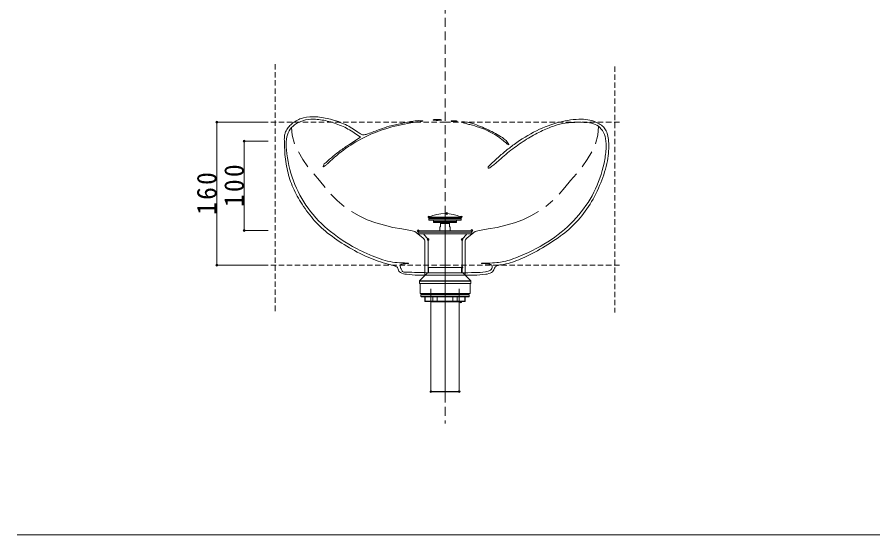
# Model space of a CAD drawing. Units: millimetres, scale not verified. Extents: x -1002 to 1009, y -687 to 676.
# Drawn here: x -1002 to -45, y -687 to -108 of the extents above; entities that cross this region are included whole.
import ezdxf

# ---------------------------------------------------------------- set-up
doc = ezdxf.new("R2010")
doc.units = ezdxf.units.MM
doc.header["$LTSCALE"] = 5
doc.header["$PDMODE"] = 32
doc.header["$PDSIZE"] = 2
doc.linetypes.add('DASHED1', pattern=[1.8, 1.2, -0.6])
doc.linetypes.add('DASHED2', pattern=[3, 2, -1])
doc.layers.add('F-0', color=7, linetype='Continuous', lineweight=15)
doc.styles.add('ＭＳ ゴシック', font='')
doc.styles.get('ＭＳ ゴシック').set_extended_font_data('MS Gothic')

msp = doc.modelspace()

# ---------------------------------------------------------------- linework, layer by layer
at = {"layer": 'F-0', "linetype": 'DASHED2'}
msp.add_line((-523.494, 145.991), (-523.494, -562.395), dxfattribs=at)
at = {"layer": 'F-0', "linetype": 'DASHED1'}
for p, q in [((-713.494, -160.743), (-713.494, -438.293)), ((-333.494, -163.212), (-333.494, -438.293)), ((-523.494, -225.489), (-747.067, -225.489)), ((-523.494, -225.489), (-326.832, -225.489)), ((-523.494, -385.489), (-726.176, -385.489)), ((-523.494, -385.489), (-326.832, -385.489))]:
    msp.add_line(p, q, dxfattribs=at)
at = {"layer": 'F-0'}
for p, q in [((-778.787, -225.489), (-778.787, -385.489)), ((-778.787, -225.489), (-721.151, -225.489)), ((-694.321, -240.014), (-695.054, -231.64)), ((-352.666, -240.014), (-351.816, -230.301)), ((-748.146, -246.76), (-748.146, -346.76)), ((-748.146, -246.76), (-721.151, -246.76)), ((-691.733, -249.673), (-694.321, -240.014)), ((-355.254, -249.673), (-352.666, -240.014)), ((-410.659, -319.729), (-402.999, -313.301)), ((-541.494, -331.739), (-505.494, -331.739)), ((-541.494, -331.739), (-541.494, -332.739)), ((-541.494, -332.739), (-505.494, -332.739)), ((-541.494, -333.439), (-505.494, -333.439)), ((-541.494, -334.739), (-541.494, -333.439)), ((-541.494, -334.739), (-505.494, -334.739)), ((-541.293, -333.239), (-505.694, -333.239)), ((-536.494, -333.239), (-536.494, -332.739)), ((-523.494, -529.184), (-523.494, -326.747)), ((-510.494, -333.239), (-510.494, -332.739)), ((-505.494, -331.739), (-505.494, -332.739)), ((-505.494, -334.739), (-505.494, -333.439)), ((-581.698, -343.287), (-591.357, -340.699)), ((-571.849, -345.024), (-581.698, -343.287)), ((-540.994, -335.239), (-505.994, -335.239)), ((-536.494, -336.739), (-536.494, -335.239)), ((-536.494, -336.739), (-510.494, -336.739)), ((-536.494, -336.739), (-510.494, -336.739)), ((-536.494, -336.739), (-536.494, -337.739)), ((-536.494, -337.739), (-510.494, -337.739)), ((-529.394, -347.089), (-529.394, -342.739)), ((-529.393, -342.739), (-528.494, -342.739)), ((-528.494, -342.739), (-528.494, -337.744)), ((-518.494, -338.739), (-528.494, -338.739)), ((-518.494, -342.739), (-518.494, -337.744)), ((-518.494, -342.739), (-517.594, -342.739)), ((-517.594, -347.089), (-517.594, -342.739)), ((-510.494, -336.739), (-510.494, -335.239)), ((-510.494, -336.739), (-510.494, -337.739)), ((-748.146, -346.76), (-721.151, -346.76)), ((-562.001, -346.76), (-571.849, -345.024)), ((-547.87, -355.259), (-555.754, -348.951)), ((-553.494, -347.089), (-493.494, -347.089)), ((-553.494, -348.389), (-553.494, -347.089)), ((-553.494, -348.389), (-493.494, -348.389)), ((-552.012, -348.617), (-553.494, -348.389)), ((-552.012, -348.617), (-553.494, -348.389)), ((-553.494, -348.617), (-493.494, -348.617)), ((-553.494, -350.617), (-553.494, -348.617)), ((-553.494, -350.617), (-493.494, -350.617)), ((-542.494, -356.718), (-547.744, -350.617)), ((-504.494, -356.718), (-499.244, -350.617)), ((-499.117, -355.259), (-491.233, -348.952)), ((-494.975, -348.617), (-493.494, -348.389)), ((-494.975, -348.617), (-493.494, -348.389)), ((-493.494, -348.389), (-493.494, -347.089)), ((-493.494, -350.617), (-493.494, -348.617)), ((-545.994, -359.163), (-545.994, -396.76)), ((-542.494, -364.089), (-542.494, -356.718)), ((-542.494, -364.089), (-542.494, -356.718)), ((-542.494, -358.518), (-542.494, -374.885)), ((-504.494, -364.089), (-504.494, -356.718)), ((-504.494, -358.518), (-504.494, -374.885)), ((-500.994, -359.163), (-500.994, -396.76)), ((-542.494, -374.885), (-542.494, -388.133)), ((-504.494, -374.885), (-504.494, -387.928)), ((-778.787, -385.489), (-721.151, -385.489)), ((-504.494, -388.133), (-542.494, -388.133)), ((-542.494, -394.133), (-542.494, -388.133)), ((-542.494, -394.133), (-542.494, -388.133)), ((-541.994, -388.133), (-541.994, -394.133)), ((-504.994, -388.133), (-504.994, -394.133)), ((-504.494, -394.133), (-504.494, -388.133)), ((-552.185, -403.074), (-543.244, -394.133)), ((-543.244, -394.133), (-503.744, -394.133)), ((-494.802, -403.074), (-503.744, -394.133)), ((-494.744, -403.216), (-552.244, -403.216)), ((-552.244, -406.133), (-552.244, -403.216)), ((-552.244, -406.133), (-494.744, -406.133)), ((-494.802, -403.074), (-552.185, -403.074)), ((-551.494, -406.133), (-551.494, -417.133)), ((-495.494, -406.133), (-495.494, -417.133)), ((-494.744, -406.133), (-494.744, -403.216)), ((-495.494, -417.133), (-551.493, -417.133)), ((-550.494, -418.133), (-496.494, -418.133)), ((-550.494, -420.233), (-496.494, -420.233)), ((-549.994, -420.733), (-496.994, -420.733)), ((-549.744, -418.133), (-549.744, -417.133)), ((-545.994, -420.733), (-545.994, -425.633)), ((-545.814, -425.633), (-545.814, -420.733)), ((-539.244, -412.089), (-539.244, -526.889)), ((-537.114, -425.633), (-537.114, -420.733)), ((-532.193, -425.633), (-532.193, -420.733)), ((-514.794, -425.633), (-514.794, -420.733)), ((-509.873, -425.633), (-509.873, -420.733)), ((-507.744, -412.089), (-507.744, -526.889)), ((-501.174, -425.633), (-501.174, -420.733)), ((-500.994, -420.733), (-500.994, -425.633)), ((-497.244, -418.133), (-497.244, -417.133)), ((-545.994, -425.633), (-500.994, -425.633)), ((-501.494, -426.133), (-545.494, -426.133)), ((-539.244, -426.633), (-507.744, -426.633)), ((-538.994, -426.633), (-538.994, -426.133)), ((-507.994, -426.633), (-507.994, -426.133)), ((-539.244, -526.889), (-507.744, -526.889)), ((-539.043, -527.089), (-539.244, -526.889)), ((-539.043, -527.089), (-507.944, -527.089)), ((-507.944, -527.089), (-507.744, -526.889)), ((-1002.086, -687.064), (1002.034, -687.064))]:
    msp.add_line(p, q, dxfattribs=at)
for points in [[(-624.997, -237.563), (-617.999, -242.305), (-630.997, -250.757)], [(-676.771, -275.588), (-682.507, -267.396), (-687.507, -258.736)], [(-370.216, -275.588), (-364.481, -267.396), (-359.481, -258.736)], [(-657.487, -298.569), (-663.915, -290.909), (-670.343, -283.248)], [(-389.5, -298.569), (-383.072, -290.909), (-376.644, -283.248)], [(-636.328, -319.729), (-643.988, -313.301), (-651.059, -306.23)], [(-395.928, -306.23), (-389.5, -298.569), (-395.928, -306.23)], [(-610.413, -334.691), (-619.476, -330.464), (-628.136, -325.464)], [(-591.357, -340.699), (-601.016, -338.111), (-610.413, -334.691)], [(-484.986, -346.76), (-475.138, -345.024), (-465.29, -343.287), (-455.63, -340.699), (-445.971, -338.111), (-436.574, -334.691), (-427.511, -330.465), (-418.851, -325.465)], [(-550.494, -418.133), (-550.494, -420.233), (-550.494, -418.133)], [(-496.494, -418.133), (-496.494, -420.233), (-496.494, -418.133)], [(-545.814, -425.633), (-545.813, -425.651), (-545.812, -425.669), (-545.811, -425.687), (-545.808, -425.705), (-545.805, -425.723), (-545.802, -425.741), (-545.798, -425.758), (-545.793, -425.776), (-545.788, -425.794), (-545.782, -425.811), (-545.775, -425.828), (-545.768, -425.845), (-545.76, -425.861), (-545.752, -425.878), (-545.742, -425.894), (-545.733, -425.909), (-545.723, -425.925), (-545.712, -425.939), (-545.701, -425.954), (-545.689, -425.968), (-545.676, -425.981), (-545.663, -425.995), (-545.65, -426.007), (-545.636, -426.019), (-545.622, -426.031), (-545.608, -426.042), (-545.593, -426.052), (-545.577, -426.062), (-545.562, -426.071), (-545.546, -426.08), (-545.53, -426.088), (-545.513, -426.095)], [(-545.488, -426.105), (-545.482, -426.107), (-545.476, -426.109), (-545.469, -426.111), (-545.463, -426.113), (-545.456, -426.115), (-545.45, -426.117), (-545.443, -426.119), (-545.437, -426.12), (-545.43, -426.122), (-545.424, -426.123), (-545.417, -426.124), (-545.41, -426.126), (-545.404, -426.127), (-545.397, -426.128), (-545.39, -426.129), (-545.384, -426.13), (-545.377, -426.13), (-545.37, -426.131), (-545.364, -426.131), (-545.357, -426.132), (-545.35, -426.132), (-545.343, -426.133), (-545.337, -426.133), (-545.33, -426.133)], [(-537.114, -425.633), (-537.114, -425.647), (-537.113, -425.662), (-537.112, -425.676), (-537.111, -425.69), (-537.11, -425.705), (-537.108, -425.719), (-537.106, -425.733), (-537.103, -425.748), (-537.101, -425.762), (-537.098, -425.776), (-537.094, -425.79), (-537.09, -425.804), (-537.086, -425.818), (-537.082, -425.832), (-537.077, -425.846), (-537.072, -425.859), (-537.067, -425.873), (-537.061, -425.886), (-537.055, -425.899), (-537.048, -425.912), (-537.042, -425.925), (-537.034, -425.937), (-537.027, -425.95), (-537.019, -425.962), (-537.011, -425.974), (-537.002, -425.985), (-536.993, -425.997), (-536.984, -426.008), (-536.974, -426.019), (-536.964, -426.029), (-536.954, -426.039), (-536.943, -426.049), (-536.932, -426.058), (-536.92, -426.067), (-536.909, -426.076), (-536.897, -426.084), (-536.884, -426.091), (-536.871, -426.098), (-536.858, -426.104)], [(-536.858, -426.104), (-536.845, -426.11), (-536.831, -426.115), (-536.817, -426.12), (-536.803, -426.124), (-536.789, -426.127), (-536.774, -426.129), (-536.76, -426.131), (-536.746, -426.132), (-536.731, -426.133)], [(-532.193, -425.633), (-532.193, -425.642), (-532.193, -425.651), (-532.193, -425.661), (-532.193, -425.67), (-532.193, -425.679), (-532.193, -425.689), (-532.193, -425.698), (-532.192, -425.707), (-532.192, -425.717), (-532.192, -425.726), (-532.191, -425.736), (-532.191, -425.745), (-532.19, -425.754), (-532.19, -425.764), (-532.189, -425.773), (-532.189, -425.782), (-532.188, -425.791), (-532.188, -425.801), (-532.187, -425.81), (-532.186, -425.819), (-532.185, -425.829), (-532.185, -425.838), (-532.184, -425.847), (-532.183, -425.857), (-532.182, -425.866), (-532.181, -425.875), (-532.18, -425.884), (-532.179, -425.894), (-532.178, -425.903), (-532.176, -425.912), (-532.175, -425.921), (-532.174, -425.931), (-532.172, -425.94), (-532.171, -425.949), (-532.169, -425.958), (-532.168, -425.968), (-532.166, -425.977), (-532.164, -425.986), (-532.162, -425.995)], [(-532.162, -425.995), (-532.16, -426.004), (-532.158, -426.014), (-532.156, -426.023), (-532.153, -426.032), (-532.151, -426.041), (-532.148, -426.05), (-532.146, -426.058), (-532.143, -426.067), (-532.14, -426.075), (-532.136, -426.084), (-532.132, -426.093), (-532.127, -426.102), (-532.122, -426.111), (-532.116, -426.12), (-532.109, -426.126), (-532.101, -426.131), (-532.092, -426.133)], [(-514.825, -425.995), (-514.827, -426.004), (-514.829, -426.014), (-514.832, -426.023), (-514.834, -426.032), (-514.836, -426.041), (-514.839, -426.05), (-514.842, -426.058), (-514.844, -426.067), (-514.848, -426.075), (-514.851, -426.084), (-514.855, -426.093), (-514.86, -426.102), (-514.865, -426.111), (-514.871, -426.12), (-514.878, -426.126), (-514.886, -426.131), (-514.895, -426.133)], [(-514.794, -425.633), (-514.794, -425.642), (-514.794, -425.651), (-514.794, -425.661), (-514.794, -425.67), (-514.794, -425.679), (-514.794, -425.689), (-514.795, -425.698), (-514.795, -425.707), (-514.795, -425.717), (-514.796, -425.726), (-514.796, -425.736), (-514.796, -425.745), (-514.797, -425.754), (-514.797, -425.764), (-514.798, -425.773), (-514.798, -425.782), (-514.799, -425.791), (-514.8, -425.801), (-514.8, -425.81), (-514.801, -425.819), (-514.802, -425.829), (-514.803, -425.838), (-514.803, -425.847), (-514.804, -425.857), (-514.805, -425.866), (-514.806, -425.875), (-514.807, -425.884), (-514.808, -425.894), (-514.809, -425.903), (-514.811, -425.912), (-514.812, -425.921), (-514.813, -425.931), (-514.815, -425.94), (-514.816, -425.949), (-514.818, -425.958), (-514.82, -425.968), (-514.821, -425.977), (-514.823, -425.986), (-514.825, -425.995)], [(-510.129, -426.104), (-510.143, -426.11), (-510.156, -426.115), (-510.17, -426.12), (-510.184, -426.124), (-510.198, -426.127), (-510.213, -426.129), (-510.227, -426.131), (-510.241, -426.132), (-510.256, -426.133)], [(-509.873, -425.633), (-509.874, -425.647), (-509.874, -425.662), (-509.875, -425.676), (-509.876, -425.69), (-509.877, -425.705), (-509.879, -425.719), (-509.881, -425.733), (-509.884, -425.748), (-509.886, -425.762), (-509.89, -425.776), (-509.893, -425.79), (-509.897, -425.804), (-509.901, -425.818), (-509.905, -425.832), (-509.91, -425.846), (-509.915, -425.859), (-509.92, -425.873), (-509.926, -425.886), (-509.932, -425.899), (-509.939, -425.912), (-509.946, -425.925), (-509.953, -425.937), (-509.96, -425.95), (-509.968, -425.962), (-509.976, -425.974), (-509.985, -425.985), (-509.994, -425.997), (-510.003, -426.008), (-510.013, -426.019), (-510.023, -426.029), (-510.033, -426.039), (-510.044, -426.049), (-510.055, -426.058), (-510.067, -426.067), (-510.079, -426.076), (-510.091, -426.084), (-510.103, -426.091), (-510.116, -426.098), (-510.129, -426.104)], [(-501.499, -426.105), (-501.505, -426.107), (-501.511, -426.109), (-501.518, -426.111), (-501.524, -426.113), (-501.531, -426.115), (-501.537, -426.117), (-501.544, -426.119), (-501.55, -426.12), (-501.557, -426.122), (-501.564, -426.123), (-501.57, -426.124), (-501.577, -426.126), (-501.583, -426.127), (-501.59, -426.128), (-501.597, -426.129), (-501.604, -426.13), (-501.61, -426.13), (-501.617, -426.131), (-501.624, -426.131), (-501.63, -426.132), (-501.637, -426.132), (-501.644, -426.133), (-501.651, -426.133), (-501.657, -426.133)], [(-501.174, -425.633), (-501.174, -425.651), (-501.175, -425.669), (-501.177, -425.687), (-501.179, -425.705), (-501.182, -425.723), (-501.185, -425.741), (-501.189, -425.758), (-501.194, -425.776), (-501.2, -425.794), (-501.206, -425.811), (-501.212, -425.828), (-501.219, -425.845), (-501.227, -425.861), (-501.236, -425.878), (-501.245, -425.894), (-501.254, -425.909), (-501.265, -425.925), (-501.275, -425.939), (-501.287, -425.954), (-501.299, -425.968), (-501.311, -425.981), (-501.324, -425.995), (-501.337, -426.007), (-501.351, -426.019), (-501.365, -426.031), (-501.38, -426.042), (-501.394, -426.052), (-501.41, -426.062), (-501.425, -426.071), (-501.441, -426.08), (-501.457, -426.088), (-501.474, -426.095)]]:
    msp.add_lwpolyline(points, dxfattribs=at)
for centre, radius, start, end in [((-671.367, -264.007), 44.581, 85.51792, 103.41253), ((-675.093, -311.536), 92.255, 75.13113, 85.51792), ((-681.03, -245.617), 22.735, 134.69204, 148.28246), ((-679.691, -245.666), 20.802, 125.24373, 150.31058), ((-672.238, -254.504), 35.238, 124.90499, 134.69203), ((-671.54, -255.504), 36.456, 115.26512, 124.90506), ((-670.723, -258.359), 36.343, 108.73591, 125.24378), ((-675.289, -247.561), 27.674, 103.41255, 115.26518), ((-671.773, -255.262), 33.073, 87.60597, 108.73594), ((-673.72, -301.819), 79.671, 76.64995, 87.60595), ((-677.001, -315.648), 93.884, 66.43767, 76.64995), ((-677.122, -319.181), 100.165, 65.08854, 75.1311), ((-675.359, -311.882), 89.775, 55.87679, 66.43763), ((-666.724, -296.792), 75.479, 52.67271, 65.08847), ((-512.556, -507.192), 286.504, 101.9982, 104.82984), ((-527.786, -435.384), 211.764, 97.31415, 105.12031), ((-509.987, -519.283), 298.865, 99.39634, 101.99814), ((-552.108, -264.752), 40.873, 88.11014, 99.3963), ((-606.843, 180.55), 409.223, 277.31417, 277.98705), ((-551.802, -255.483), 31.598, 84.02142, 88.11007), ((-551.021, -217.296), 7.48, 277.98703, 289.88583), ((-548.525, -224.197), 0.141, 289.8859, 84.02145), ((-536.842, -222.962), 0.119, 98.61376, 233.05725), ((-536.19, -222.095), 1.205, 233.0577, 261.38603), ((-534.863, -236.026), 13.331, 91.45212, 98.61405), ((-533.366, -203.452), 20.06, 261.38587, 266.78145), ((-532.245, -339.307), 116.646, 90.00001, 91.45209), ((-532.245, -183.527), 40.017, 266.78153, 269.99996), ((-532.245, -339.307), 116.646, 88.54791, 89.99999), ((-532.245, -183.527), 40.017, 270.00004, 273.21847), ((-531.125, -203.452), 20.06, 273.21855, 278.61413), ((-529.627, -236.026), 13.331, 81.38595, 88.54788), ((-528.301, -222.095), 1.205, 278.61397, 306.9423), ((-527.648, -222.962), 0.119, 306.94275, 81.38624), ((-516.705, -224.421), 0.122, 104.67032, 240.21314), ((-515.696, -222.658), 2.153, 240.21295, 259.11539), ((-515.429, -229.297), 5.162, 92.32889, 104.67015), ((-513.589, -211.702), 13.309, 259.11542, 265.58904), ((-513.191, -284.309), 60.22, 90.28906, 92.32896), ((-513.044, -204.628), 20.404, 265.58899, 270.28911), ((-513.217, -279.243), 55.154, 88.04722, 90.28902), ((-513.038, -205.834), 19.199, 270.28908, 275.06136), ((-512.007, -217.467), 7.521, 275.06141, 284.67023), ((-511.627, -232.606), 8.49, 79.11545, 88.04723), ((-510.184, -224.434), 0.319, 284.6702, 348.47947), ((-510.06, -224.459), 0.193, 348.47964, 79.11554), ((-504.706, -225.47), 0.15, 92.2345, 243.66805), ((-499.324, -214.596), 12.284, 243.66804, 251.55455), ((-503.402, -258.879), 33.584, 71.09654, 92.23446), ((-484.971, -171.564), 57.647, 251.55458, 254.84566), ((-450.253, -43.377), 190.451, 254.84575, 256.197), ((-523.949, -343.344), 118.436, 70.62919, 76.19701), ((-544.43, -378.687), 160.222, 64.46267, 71.09659), ((-361.861, -355.039), 133.799, 104.31345, 116.29065), ((-358.409, -355.091), 132.552, 108.74049, 115.9924), ((-380.477, -290.044), 63.864, 97.75481, 108.74053), ((-369.717, -324.25), 102.024, 90.70047, 104.3135), ((-373.609, -340.478), 114.763, 90.67122, 97.75485), ((-373.676, -334.779), 109.064, 83.74761, 90.67119), ((-370.483, -261.566), 39.335, 62.97109, 90.70044), ((-364.026, -246.703), 20.461, 59.83712, 83.74752), ((-363.079, -245.073), 18.576, 32.75362, 59.83706), ((-364.805, -250.436), 26.84, 49.75104, 62.97099), ((-688.814, -242.387), 14.289, 159.11428, 173.79763), ((-682.129, -244.938), 21.444, 148.28252, 159.11436), ((-676.778, -247.327), 24.155, 150.31057, 173.20105), ((-607.414, -219.013), 22.333, 232.67261, 244.23425), ((-614.769, -234.249), 5.415, 244.23421, 277.35808), ((-616.653, -219.653), 20.132, 277.35808, 290.05443), ((-1027.538, 905.915), 1218.351, 290.05441, 290.72454), ((-538.812, -394.579), 169.495, 105.12028, 114.34473), ((-558.426, -333.946), 107.289, 104.82989, 110.72456), ((-517.292, -324.41), 98.366, 64.22954, 70.62919), ((-546.755, -383.555), 165.617, 58.14914, 64.46268), ((-512.143, -313.745), 86.522, 57.41133, 64.22958), ((-348.325, -382.438), 164.36, 116.29061, 126.55572), ((-339.523, -393.824), 175.644, 115.99243, 121.86465), ((-357.985, -242.38), 16.286, 30.53126, 49.75098), ((-368.204, -248.37), 24.67, 10.85744, 32.75365), ((-360.722, -243.994), 19.463, 13.26336, 30.53119), ((-665.33, -244.939), 37.911, 173.7976, 181.52182), ((-150.779, -231.27), 552.644, 181.52176, 182.61289), ((-643.976, -251.238), 57.189, 173.20102, 185.2237), ((-543.969, -383.179), 156.983, 114.34469, 123.94963), ((-498.906, -293.038), 61.946, 48.65255, 57.41132), ((-470.528, -260.857), 21.169, 29.4058, 58.14909), ((-392.397, -172.003), 99.279, 228.65254, 230.70986), ((-438.955, -228.906), 25.757, 230.70982, 236.32071), ((-329.323, -410.234), 194.965, 121.86465, 127.44255), ((-386.982, -251.972), 43.79, 355.19546, 10.85747), ((-419.095, -253.065), 78.708, 348.48058, 4.54562), ((-389.082, -250.679), 48.6, 4.54556, 13.26338), ((-568.808, -250.346), 134.18, 182.61288, 191.65862), ((-565.523, -244.065), 135.97, 185.2236, 200.26434), ((-547.685, -377.66), 150.33, 123.94958, 133.87159), ((-530.694, -406.471), 185.196, 126.59694, 130.34283), ((-523.004, -416.826), 198.095, 123.03552, 126.59697), ((-310.911, -434.279), 225.25, 127.44247, 132.44795), ((-289.912, -461.219), 262.434, 126.55568, 129.50098), ((-451.654, -247.963), 2.856, 236.32072, 256.96635), ((-452.255, -250.558), 0.193, 256.96639, 29.40582), ((-477.502, -244.363), 134.629, 348.41502, 355.19549), ((-483.069, -462.544), 258.764, 130.34279, 132.68267), ((-176.369, -580.746), 427.22, 132.79753, 134.33258), ((-313.203, -432.966), 225.819, 129.50097, 132.79754), ((-594.575, -255.663), 107.87, 191.65863, 202.31278), ((-655.864, -275.174), 3.882, 132.68271, 179.99998), ((-659.461, -275.174), 0.284, 179.99993, 301.5289), ((-672.298, -254.251), 24.831, 301.52902, 306.77548), ((-681.325, -242.173), 39.909, 306.7755, 311.47493), ((-719.997, -198.423), 98.301, 311.47489, 313.8716), ((-474.009, -276.089), 1.302, 134.33254, 224.55828), ((-474.489, -276.561), 0.629, 224.55836, 304.4978), ((-532.168, -192.631), 102.469, 304.49773, 306.66803), ((-516.767, -213.317), 76.678, 306.66803, 310.26384), ((-563.697, -157.908), 149.291, 310.26385, 312.4479), ((-470.472, -245.805), 127.453, 332.88315, 348.41513), ((-483.15, -240.01), 144.079, 338.26374, 348.4806), ((-586.905, -252.516), 116.16, 202.31271, 212.53551), ((-575.569, -247.774), 125.261, 200.2643, 216.25933), ((-493.526, -235.874), 155.249, 328.37176, 338.2638), ((-476.613, -242.66), 134.353, 317.95338, 332.88322), ((-532.553, -217.842), 180.63, 212.53543, 219.87915), ((-566.575, -241.177), 136.415, 216.25935, 231.51367), ((-466.215, -252.694), 123.174, 316.60537, 328.37182), ((-588.761, -264.805), 107.386, 219.87905, 231.80779), ((-523.494, -370.239), 42.5, 64.94238, 115.05762), ((-541.294, -333.439), 0.2, 90, 180), ((-540.994, -334.739), 0.5, 180, 270), ((-505.994, -334.739), 0.5, 270, 0), ((-505.694, -333.439), 0.2, 0, 90), ((-487.915, -232.468), 149.571, 303.86951, 317.95339), ((-470.54, -248.604), 129.127, 306.17898, 316.60534), ((-524.614, -183.267), 211.131, 231.80774, 239.00058), ((-533.761, -199.904), 189.143, 231.51371, 243.45388), ((-562.001, -356.76), 10, 51.34019, 90), ((-484.986, -356.76), 10, 90, 128.65981), ((-535.94, -159.178), 239.916, 299.62129, 306.17895), ((-550.994, -359.163), 5, 0, 51.34019), ((-495.994, -359.163), 5, 128.65981, 180), ((-514.512, -192.841), 197.297, 292.42603, 303.86948), ((-521.845, -178.659), 216.508, 239.00052, 246.13246), ((-525.006, -182.38), 208.733, 243.45385, 247.43642), ((-531.055, -167.771), 230.031, 293.02476, 299.62135), ((-556.663, -257.35), 130.458, 246.13243, 256.55536), ((-558.449, -262.867), 121.574, 247.43642, 253.40621), ((-565.765, -287.418), 95.956, 253.40626, 260.16635), ((-570.106, -312.46), 70.541, 260.16634, 268.68024), ((-476.852, -260.082), 123.038, 270.74819, 275.2144), ((-471.631, -317.287), 65.594, 275.21433, 282.36596), ((-472.393, -305.802), 80.052, 278.52843, 293.02484), ((-473.268, -309.822), 73.237, 282.36594, 289.06145), ((-509.449, -205.108), 184.026, 289.06143, 292.42605), ((-620.765, -525.493), 145.241, 74.25078, 76.55536), ((-585.432, -400.208), 15.069, 62.07337, 74.25078), ((-580.687, -391.255), 4.936, 37.5771, 62.07336), ((-579.873, -390.63), 3.91, 8.40598, 37.57713), ((-571.177, -389.344), 4.881, 188.40601, 243.90018), ((-572.494, -385.812), 1.184, 121.84321, 180.20855), ((-567.173, -385.793), 6.505, 180.20848, 196.79022), ((-558.342, -383.128), 15.729, 196.79009, 202.08213), ((-571.041, -388.152), 3.938, 96.73774, 121.84331), ((-554.944, -381.75), 19.396, 202.08212, 206.60469), ((-556.817, -382.688), 17.301, 206.60471, 211.23289), ((-586.86, -1039.684), 656.877, 88.19823, 88.6802), ((-567.462, -389.143), 4.852, 211.23305, 223.15562), ((-558.576, -493.659), 110.179, 94.48628, 96.73771), ((-572.052, -321.899), 62.108, 274.48622, 277.03119), ((-566.578, -394.916), 11.79, 79.56809, 88.19826), ((-564.463, -383.43), 0.111, 277.03101, 79.568), ((-482.533, -383.424), 0.0856, 101.76809, 265.21059), ((-481.187, -389.886), 6.686, 90.9884, 101.7681), ((-457.444, -83.981), 300.578, 265.21059, 265.96002), ((-456.376, -1828.006), 1445.02, 90.7482, 90.98838), ((-484.386, -465.449), 81.84, 83.03676, 85.96006), ((-479.763, -380.675), 12.417, 277.52362, 304.28699), ((-475.467, -392.423), 8.272, 67.30025, 83.03686), ((-475.378, -387.106), 4.633, 304.287, 359.99994), ((-473.231, -387.077), 2.477, 33.38384, 67.30021), ((-474.322, -388.183), 6.093, 297.6877, 345.91076), ((-473.275, -387.106), 2.53, 359.99997, 33.38391), ((-461.968, -391.284), 6.644, 148.02091, 165.91073), ((-464.393, -389.77), 3.786, 120.76462, 148.02093), ((-462.568, -392.835), 7.353, 102.92745, 120.76465), ((-453.263, -433.374), 48.946, 98.52844, 102.92752), ((-564.177, -375.057), 20.791, 243.90018, 262.86067), ((-569.422, -390.981), 2.165, 223.15562, 267.77578), ((-509.821, 1143.562), 1537.865, 267.77576, 268.22312), ((-552.309, -280.302), 116.286, 262.86068, 269.33911), ((-535.875, 303.684), 697.583, 268.22307, 269.45607), ((-522.496, 2303.988), 2700.749, 269.33906, 270.00003), ((-522.65, 1696.955), 2090.916, 269.45612, 269.99997), ((-522.654, 3273.643), 3667.605, 270.00004, 270.51066), ((-522.494, 2329.486), 2726.247, 269.99998, 270.66163), ((-492.276, -287.21), 109.376, 270.6616, 277.47275), ((-490.83, -296.886), 96.934, 270.51074, 277.52361), ((-480.601, -376.217), 19.607, 277.47274, 297.68773), ((-552.044, -403.216), 0.2, 135, 180), ((-494.944, -403.216), 0.2, 0, 45), ((-549.994, -420.233), 0.5, 180, 270), ((-496.994, -420.233), 0.5, 270, 0), ((-545.494, -425.633), 0.5, 180, 270), ((-545.33, -425.662), 0.47, 247.09102, 250.33614), ((-501.657, -425.662), 0.47, 289.66386, 292.90898), ((-501.494, -425.633), 0.5, 270, 0)]:
    msp.add_arc(centre, radius, start, end, dxfattribs=at)
for p in [(-778.787, -225.489), (-748.146, -246.76), (-541.494, -331.582), (-521.636, -327.739), (-505.494, -331.582), (-748.146, -346.76), (-553.494, -347.089), (-493.494, -346.76), (-542.494, -356.718), (-504.494, -356.718), (-778.787, -385.489), (-504.494, -387.928), (-505.886, -426.633), (-539.244, -526.889), (-507.744, -526.889)]:
    msp.add_point(p, dxfattribs=at)

# ---------------------------------------------------------------- texts
at = {"layer": 'F-0', "color": 3, "char_height": 21.99, "attachment_point": 7, "rotation": 90, "style": 'ＭＳ ゴシック'}
for s, insert in [('\\T1.18;\\W0.95;100', (-748.146, -320.51)), ('\\T1.18;\\W0.95;160', (-778.787, -329.239))]:
    msp.add_mtext(s, dxfattribs=dict(at, insert=insert))

doc.saveas('drawing.dxf')
